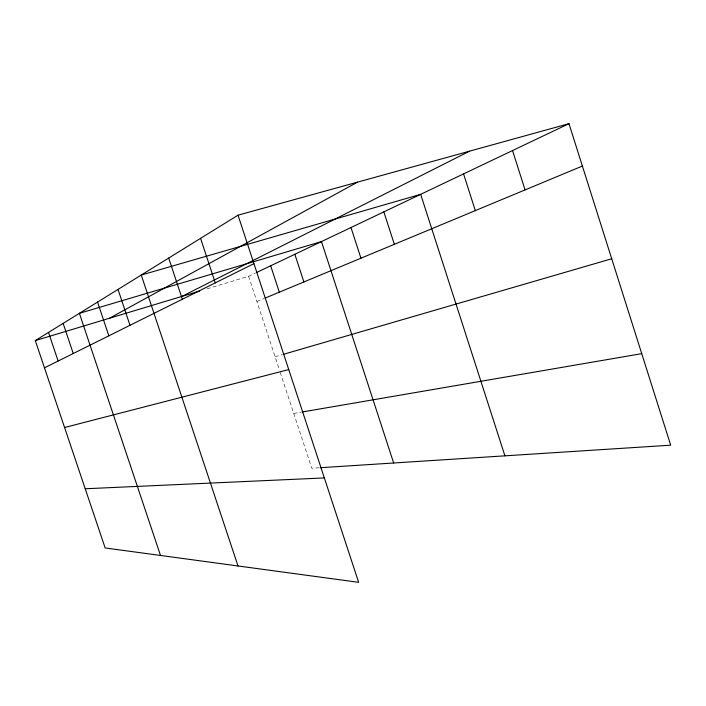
<?xml version="1.0" encoding="UTF-8"?>
<svg xmlns="http://www.w3.org/2000/svg" width="706" height="706" viewBox="0 0 706 706"><rect width="100%" height="100%" fill="white"/><g stroke="black" fill="none" stroke-linecap="round" stroke-linejoin="round"><path stroke-width="0.53" stroke-dasharray="3.53 2.65" d="M206.955 288.851L248.627 276.293L255.334 273.098M256.922 301.497L264.044 298.532M275.093 356.742L282.471 354.597M293.74 413.442L301.047 412.189M319.315 467.778L311.77 468.263L279.832 371.18M248.627 276.293L279.497 370.147"/><path stroke-width="1.06" d="M238.019 215.18L358.648 582.326L105.159 547.953L35.3 340.592L238.019 215.18L568.983 123.674L670.7 445.186L320.392 467.707M109.509 318.23L357.518 182.139M181.945 296.396L469.578 151.163M44.478 367.835L253.939 263.647M256.296 272.64L568.983 123.674M265.068 298.108L582.388 166.051M35.3 340.592L199.657 291.057M283.521 354.288L611.723 258.758M64.581 427.518L288.745 369.573M302.089 412.004L641.745 353.662M85.214 488.764L324.345 477.927M63.125 323.383L73.248 353.529M48.511 332.42L58.139 361.04M118.026 289.416L129.992 325.298M97.56 302.08L108.839 335.818M160.509 555.463L79.381 313.323L321.477 241.584L393.666 463.004M238.001 565.965L141.262 275.04L420.67 194.335L504.922 455.847M200.566 238.346L215.268 282.877M168.708 258.061L182.351 299.256M270.663 265.791L279.32 292.178M294.834 254.275L303.889 281.959M350.988 227.526L360.951 258.211M383.843 211.871L394.345 244.311M463.56 173.897L475.323 210.609M512.538 150.563L525.07 189.914"/></g></svg>
